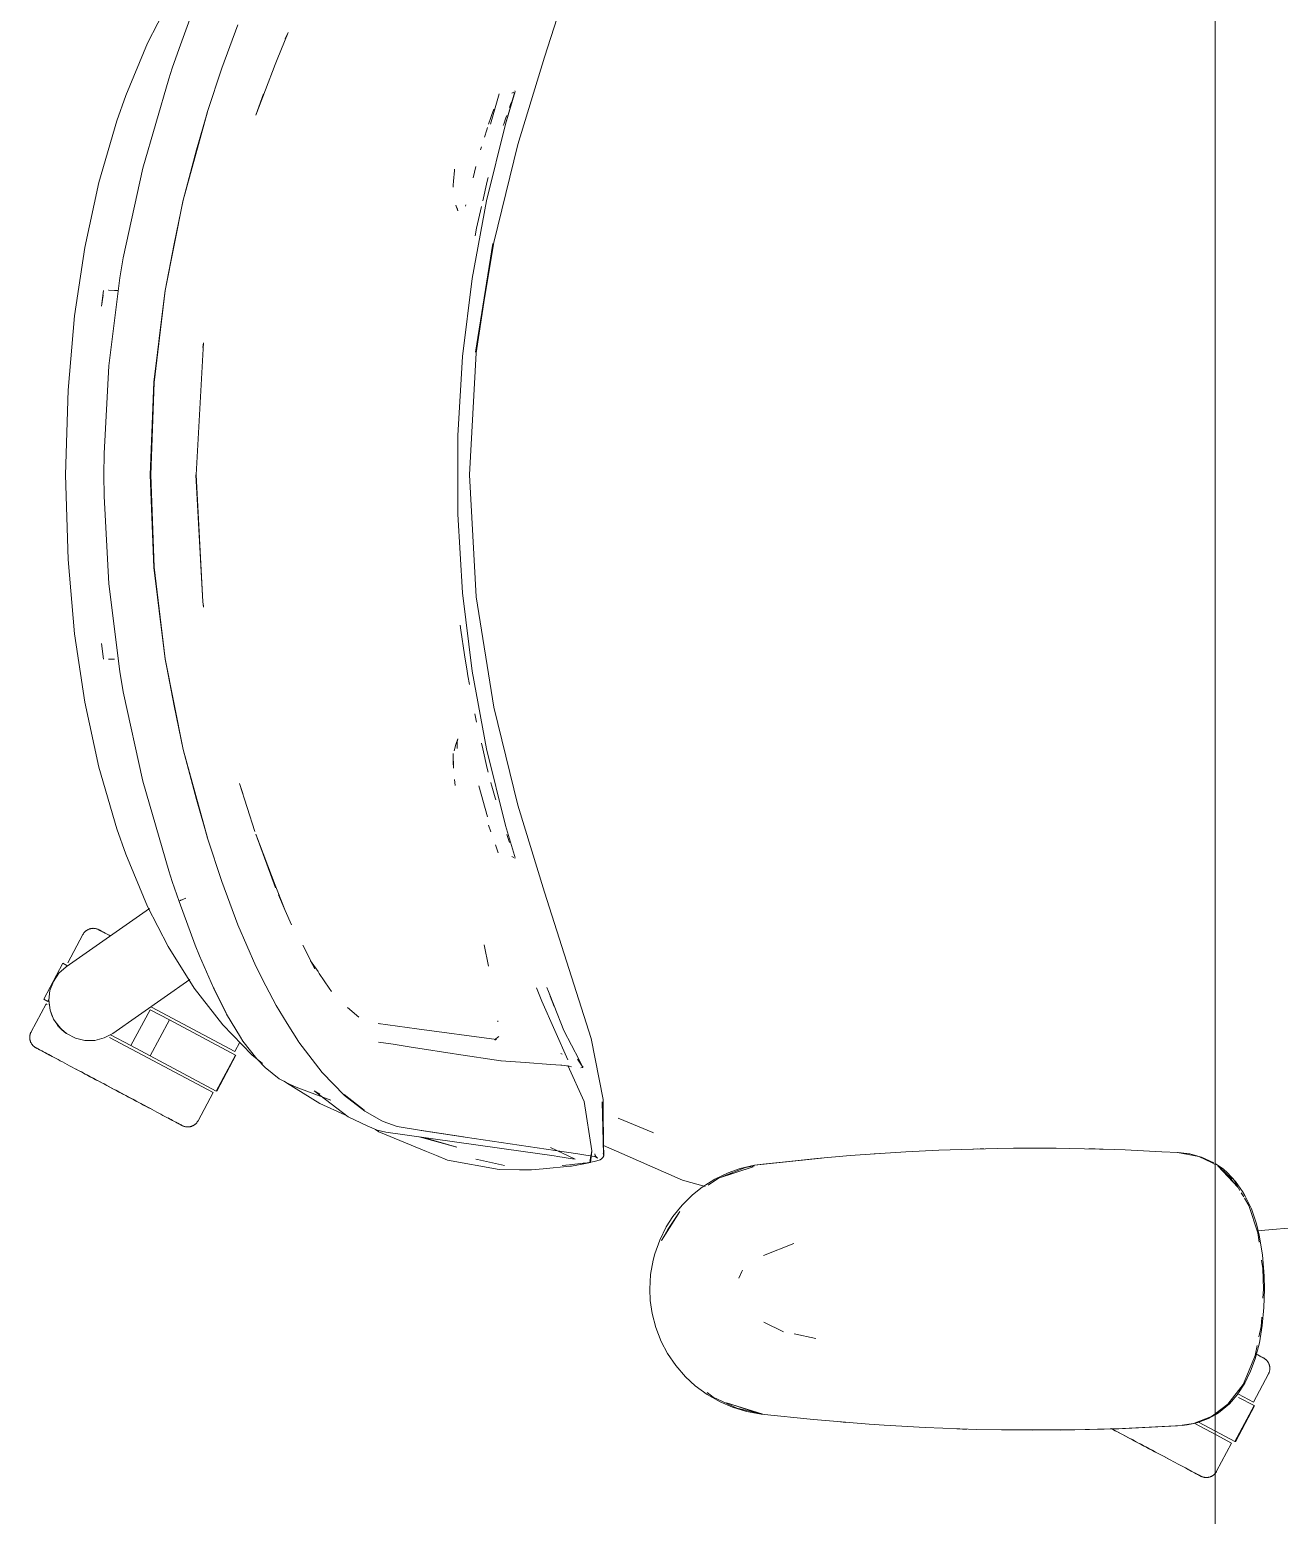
# Model space of a CAD drawing. Header units: millimetres. Extents: x 79795 to 317870, y -36033 to 97293.
# Drawn here: x 200268 to 200698, y 31773 to 32284 of the extents above; entities that cross this region are included whole.
import ezdxf

# ---------------------------------------------------------------- set-up
doc = ezdxf.new("R2010")
doc.units = ezdxf.units.MM
doc.header["$MEASUREMENT"] = 0
doc.layers.add('G-IMPT', color=8, linetype='CONTINUOUS', lineweight=9)
doc.layers.add('I-FURN', color=8, linetype='CONTINUOUS', lineweight=9)

msp = doc.modelspace()

# ---------------------------------------------------------------- linework, layer by layer
at = {"layer": 'G-IMPT'}
for p, q in [((200445.31, 32274.12), (200461.3, 32324.36)), ((200308.84, 32279.01), (200315.93, 32292.78)), ((200319.65, 32277.21), (200325.25, 32292.28)), ((200334.42, 32270.43), (200339.87, 32285.31)), ((200353.38, 32273.35), (200357.11, 32282.68)), ((200357.11, 32282.68), (200356.11, 32280.43)), ((200301.32, 32261.03), (200308.84, 32279.01)), ((200319.65, 32277.21), (200317.3, 32270.39)), ((200316.11, 32266.78), (200317.3, 32270.39)), ((200334.42, 32270.43), (200329.41, 32255.52)), ((200346.01, 32254.18), (200352.72, 32271.62)), ((200352.72, 32271.62), (200353.38, 32273.35)), ((200436.12, 32244.15), (200445.31, 32274.12)), ((200316.11, 32266.78), (200307.17, 32235.96)), ((200301.32, 32261.03), (200298.24, 32252.3)), ((200346.01, 32254.18), (200348.73, 32261.61)), ((200426.7, 32251.09), (200429.74, 32261.52)), ((200431.9, 32251.1), (200435.16, 32262.32)), ((200431.9, 32251.1), (200435.01, 32261.92)), ((200431.9, 32251.1), (200434.96, 32261.63)), ((200434.07, 32261.78), (200434.69, 32262.17)), ((200434.07, 32261.78), (200434.29, 32261.93)), ((200434.96, 32261.63), (200435.01, 32261.92)), ((200435.16, 32262.32), (200435.03, 32262.56)), ((200321.02, 32225.02), (200329.41, 32255.52)), ((200321.02, 32225.02), (200329.45, 32255.43)), ((200325.68, 32242.26), (200329.45, 32255.43)), ((200427.83, 32256.27), (200427.06, 32254.11)), ((200433.27, 32256.87), (200433.62, 32257.85)), ((200433.62, 32257.85), (200434.02, 32258.92)), ((200298.24, 32252.3), (200292.07, 32231.06)), ((200425.35, 32224.78), (200431.9, 32251.1)), ((200425.66, 32249.96), (200425.41, 32249.17)), ((200426.81, 32253.39), (200426.04, 32251.09)), ((200426.81, 32253.39), (200427.06, 32254.11)), ((200431.27, 32251.09), (200431.12, 32250.64)), ((200431.27, 32251.09), (200432, 32253.32)), ((200432.29, 32254.12), (200432, 32253.32)), ((200425.41, 32249.17), (200424.63, 32246.68)), ((200325.68, 32242.26), (200321.02, 32225.02)), ((200423.64, 32243.39), (200423.3, 32242.27)), ((200436.12, 32244.15), (200427.81, 32210.46)), ((200300.5, 32205.17), (200307.17, 32235.96)), ((200414.03, 32231.54), (200414.3, 32235.24)), ((200414.3, 32235.24), (200414.34, 32235.72)), ((200421.72, 32236.6), (200420.73, 32232.73)), ((200421.72, 32236.6), (200421.33, 32235.07)), ((200292.07, 32231.06), (200287.26, 32208.69)), ((200413.92, 32229.46), (200413.93, 32230.16)), ((200414.03, 32231.54), (200413.93, 32230.16)), ((200424.03, 32224.76), (200425.58, 32231.51)), ((200425.58, 32231.51), (200425.92, 32232.8)), ((200314.85, 32193.89), (200321.07, 32225.13)), ((200321.07, 32225.13), (200314.85, 32193.97)), ((200321.02, 32225.02), (200317.95, 32210)), ((200425.35, 32224.78), (200420.42, 32198.11)), ((200415.46, 32221.37), (200414.78, 32223.32)), ((200415.46, 32221.37), (200415.25, 32222.42)), ((200418.13, 32222.97), (200418.27, 32223.38)), ((200421.87, 32215.37), (200423.57, 32222.79)), ((200421.4, 32212.74), (200421.87, 32215.37)), ((200314.85, 32193.89), (200317.95, 32210)), ((200427.81, 32210.46), (200421.55, 32172.72)), ((200421.55, 32172.72), (200427.55, 32210.08)), ((200421.82, 32172.55), (200427.55, 32210.08)), ((200283.76, 32185.27), (200287.26, 32208.69)), ((200299.32, 32198.25), (200300.5, 32205.17)), ((200293.67, 32193.98), (200293.02, 32188.56)), ((200295.43, 32194.01), (200297.52, 32193.93)), ((200295.43, 32194.01), (200295.54, 32194.01)), ((200295.5, 32168.08), (200299.32, 32198.25)), ((200298.77, 32193.89), (200297.52, 32193.93)), ((200311.03, 32162.38), (200314.85, 32193.97)), ((200311.07, 32162.34), (200314.85, 32193.89)), ((200312.91, 32178.41), (200314.85, 32193.89)), ((200420.42, 32198.11), (200417.12, 32171.19)), ((200293.59, 32192.33), (200293.02, 32188.56)), ((200281.5, 32159.7), (200283.76, 32185.27)), ((200312.91, 32178.41), (200311.07, 32162.34)), ((200325.52, 32130.56), (200328.02, 32175.9)), ((200328.02, 32175.9), (200327.79, 32174.29)), ((200327.79, 32174.29), (200328.03, 32175.59)), ((200328.07, 32175.84), (200328.03, 32175.59)), ((200293.89, 32137.87), (200295.5, 32168.08)), ((200415.47, 32144.12), (200417.12, 32171.19)), ((200421.82, 32172.55), (200419.46, 32130.56)), ((200280.65, 32130.56), (200281.5, 32159.7)), ((200309.69, 32130.56), (200311.03, 32162.38)), ((200311.07, 32162.34), (200309.92, 32130.56)), ((200311.07, 32162.34), (200310.39, 32147.44)), ((200310.39, 32147.44), (200309.92, 32130.56)), ((200415.47, 32117), (200415.47, 32144.12)), ((200293.89, 32137.87), (200293.79, 32130.56)), ((200281.5, 32101.42), (200280.65, 32130.56)), ((200293.89, 32123.25), (200293.79, 32130.56)), ((200311.03, 32098.74), (200309.69, 32130.56)), ((200310.39, 32113.68), (200309.92, 32130.56)), ((200311.07, 32098.78), (200309.92, 32130.56)), ((200325.47, 32130.56), (200327.79, 32086.83)), ((200325.52, 32130.56), (200327.79, 32086.83)), ((200421.82, 32088.57), (200419.46, 32130.56)), ((200293.89, 32123.25), (200295.5, 32093.05)), ((200415.47, 32117), (200417.12, 32089.93)), ((200310.39, 32113.68), (200311.07, 32098.78)), ((200283.76, 32075.85), (200281.5, 32101.42)), ((200311.03, 32098.74), (200314.85, 32067.15)), ((200311.07, 32098.78), (200314.85, 32067.23)), ((200311.07, 32098.78), (200312.91, 32082.71)), ((200295.5, 32093.05), (200299.32, 32062.88)), ((200327.79, 32086.83), (200328.05, 32085.06)), ((200327.79, 32086.83), (200328.03, 32085.53)), ((200420.42, 32063.01), (200417.12, 32089.93)), ((200427.81, 32050.66), (200421.82, 32088.57)), ((200314.85, 32067.23), (200312.91, 32082.71)), ((200328.07, 32085.28), (200328.03, 32085.53)), ((200416.5, 32077.16), (200416.32, 32078.82)), ((200417.79, 32068.64), (200416.5, 32077.16)), ((200287.26, 32052.43), (200283.76, 32075.85)), ((200293.67, 32067.15), (200293.02, 32072.56)), ((200297.52, 32067.19), (200295.43, 32067.11)), ((200295.43, 32067.11), (200295.54, 32067.12)), ((200321.02, 32036.1), (200314.85, 32067.23)), ((200314.85, 32067.23), (200317.95, 32051.12)), ((200321.02, 32036.1), (200314.85, 32067.15)), ((200417.79, 32068.64), (200418.65, 32063.01)), ((200299.32, 32062.88), (200300.5, 32055.96)), ((200418.65, 32063.01), (200418.89, 32061.39)), ((200419.45, 32058.48), (200418.89, 32061.39)), ((200425.35, 32036.34), (200420.42, 32063.01)), ((200307.17, 32025.17), (200300.5, 32055.96)), ((200292.07, 32030.07), (200287.26, 32052.43)), ((200321.02, 32036.1), (200317.95, 32051.12)), ((200427.81, 32050.66), (200436.12, 32016.98)), ((200421.37, 32048.38), (200421.91, 32045.56)), ((200325.68, 32018.86), (200321.02, 32036.1)), ((200321.02, 32036.1), (200329.41, 32005.6)), ((200321.02, 32036.1), (200329.45, 32005.69)), ((200414.78, 32037.8), (200414.17, 32035.64)), ((200415.46, 32039.75), (200414.78, 32037.8)), ((200415.2, 32036.54), (200415.21, 32036.4)), ((200415.25, 32038.7), (200415.21, 32036.4)), ((200415.25, 32038.7), (200415.46, 32039.75)), ((200423.57, 32038.33), (200424.03, 32036.36)), ((200425.58, 32029.61), (200424.03, 32036.36)), ((200425.35, 32036.34), (200431.9, 32010.02)), ((200298.24, 32008.82), (200292.07, 32030.07)), ((200413.92, 32034.69), (200414.01, 32029.64)), ((200413.92, 32034.69), (200413.93, 32031.91)), ((200414.01, 32029.64), (200413.93, 32031.91)), ((200307.17, 32025.17), (200316.11, 31994.34)), ((200414.32, 32025.84), (200414.54, 32023.75)), ((200425.58, 32029.61), (200425.92, 32028.31)), ((200340.47, 32024.42), (200341.55, 32020.98)), ((200340.47, 32024.42), (200345.73, 32007.93)), ((200425.66, 32012.94), (200422.68, 32023.59)), ((200426.88, 32024.59), (200426.84, 32024.77)), ((200427.2, 32023.45), (200426.88, 32024.59)), ((200427.2, 32023.45), (200428.31, 32019.45)), ((200325.68, 32018.86), (200329.45, 32005.69)), ((200428.31, 32019.45), (200428.52, 32018.76)), ((200445.31, 31987), (200436.12, 32016.98)), ((200426.06, 32010.03), (200426.78, 32007.82)), ((200431.9, 32010.02), (200434.97, 31999.6)), ((200298.24, 32008.82), (200301.32, 32000.09)), ((200329.41, 32005.6), (200334.42, 31990.69)), ((200346.01, 32006.94), (200352.82, 31988.54)), ((200346.01, 32006.94), (200352.72, 31989.5)), ((200433.06, 32004.83), (200432.31, 32006.92)), ((200433.06, 32004.83), (200433.3, 32004.17)), ((200301.32, 32000.09), (200308.84, 31982.11)), ((200428.77, 32002.27), (200428.4, 32003.28)), ((200428.77, 32002.27), (200429.38, 32000.61)), ((200434.07, 31999.34), (200434.29, 31999.19)), ((200434.07, 31999.34), (200434.69, 31998.96)), ((200435.04, 31999.33), (200434.97, 31999.6)), ((200435.11, 31999.03), (200435.04, 31999.33)), ((200316.11, 31994.34), (200317.3, 31990.73)), ((200435.08, 31998.57), (200435.16, 31998.8)), ((200435.16, 31998.8), (200435.11, 31999.03)), ((200319.71, 31983.8), (200317.3, 31990.73)), ((200339.87, 31975.81), (200334.42, 31990.69)), ((200352.72, 31989.5), (200353.38, 31987.77)), ((200319.71, 31983.93), (200320.11, 31984.2)), ((200320.11, 31984.2), (200319.72, 31983.98)), ((200320.94, 31984.58), (200320.11, 31984.2)), ((200320.3, 31984.3), (200320.11, 31984.2)), ((200320.94, 31984.58), (200320.3, 31984.3)), ((200320.94, 31984.58), (200322, 31985.01)), ((200320.94, 31984.58), (200321.4, 31984.78)), ((200322, 31985.01), (200321.4, 31984.78)), ((200356.11, 31980.69), (200353.38, 31987.77)), ((200356.11, 31980.69), (200353.8, 31986.13)), ((200445.31, 31987), (200461.3, 31936.76)), ((200315.93, 31968.34), (200308.84, 31982.11)), ((200319.67, 31983.8), (200319.71, 31983.93)), ((200325.25, 31968.84), (200319.67, 31983.8)), ((200319.71, 31983.93), (200319.72, 31983.98)), ((200319.71, 31983.93), (200319.71, 31983.8)), ((200358.3, 31975.84), (200356.11, 31980.69)), ((200339.87, 31975.81), (200346.05, 31961.58)), ((200326.73, 31965.16), (200325.25, 31968.84)), ((200362.17, 31968.8), (200366.36, 31960.69)), ((200424.59, 31968.89), (200426, 31961.63)), ((200324.9, 31954.04), (200315.93, 31968.34)), ((200331.5, 31954.2), (200326.73, 31965.16)), ((200349.44, 31954.86), (200346.05, 31961.58)), ((200364.86, 31963.47), (200367.42, 31959.71)), ((200364.86, 31963.47), (200366.36, 31960.69)), ((200367.42, 31959.71), (200367.81, 31959.13)), ((200367.81, 31959.13), (200371.3, 31954)), ((200324.9, 31954.04), (200334.71, 31941.44)), ((200331.72, 31953.76), (200331.5, 31954.2)), ((200331.5, 31954.2), (200336.02, 31945.15)), ((200331.5, 31954.2), (200335.72, 31945.75)), ((200331.72, 31953.76), (200336.02, 31945.15)), ((200349.44, 31954.86), (200353.01, 31948.06)), ((200371.3, 31954), (200372.05, 31952.9)), ((200442.58, 31954.17), (200444.32, 31949.58)), ((200446.6, 31952.84), (200446.04, 31954.26)), ((200444.32, 31949.58), (200453.24, 31929.42)), ((200448.62, 31947.95), (200446.6, 31952.84)), ((200446.6, 31952.84), (200448.62, 31947.74)), ((200448.62, 31947.74), (200447.22, 31951.28)), ((200336.02, 31945.15), (200335.72, 31945.75)), ((200336.02, 31945.15), (200340.76, 31937.15)), ((200356.78, 31941.84), (200353.01, 31948.06)), ((200377.58, 31947.37), (200381.48, 31944.03)), ((200451.87, 31939.48), (200448.62, 31947.95)), ((200344.67, 31931.15), (200334.71, 31941.44)), ((200356.78, 31941.84), (200360.66, 31935.74)), ((200401.43, 31940.09), (200388.08, 31941.87)), ((200388.08, 31941.87), (200388.55, 31941.72)), ((200401.43, 31940.09), (200428.76, 31936.35)), ((200429.27, 31942.41), (200429.22, 31942.76)), ((200451.87, 31939.48), (200457.15, 31929.37)), ((200341.62, 31935.86), (200340.76, 31937.15)), ((200346.34, 31929.73), (200341.62, 31935.86)), ((200360.83, 31935.48), (200360.66, 31935.74)), ((200368.85, 31925.05), (200360.83, 31935.48)), ((200393.24, 31934.73), (200388.17, 31935.48)), ((200393.24, 31934.73), (200400.08, 31933.67)), ((200400.08, 31933.67), (200401.74, 31933.41)), ((200413.51, 31931.54), (200401.74, 31933.41)), ((200429.62, 31937.47), (200428.06, 31936.22)), ((200428.27, 31936.26), (200428.5, 31936.3)), ((200428.76, 31936.35), (200428.5, 31936.3)), ((200461.3, 31936.76), (200465.49, 31915.8)), ((200348.34, 31928.15), (200344.67, 31931.15)), ((200346.34, 31929.73), (200349.23, 31926.7)), ((200415.06, 31931.3), (200413.51, 31931.54)), ((200430.28, 31929.09), (200415.06, 31931.3)), ((200430.28, 31929.09), (200430.36, 31929.08)), ((200430.36, 31929.08), (200438.6, 31928.46)), ((200447.45, 31927.82), (200438.6, 31928.46)), ((200447.45, 31927.82), (200450.85, 31927.57)), ((200450.87, 31931.59), (200451.3, 31931.32)), ((200458.5, 31926.91), (200456.66, 31929.62)), ((200458.5, 31926.91), (200457.15, 31929.37)), ((200354.09, 31922.84), (200349.23, 31926.7)), ((200355.23, 31922.23), (200354.09, 31922.84)), ((200376.58, 31917.15), (200368.85, 31925.05)), ((200451.23, 31927.53), (200450.85, 31927.57)), ((200451.23, 31927.53), (200453.69, 31927.24)), ((200458.86, 31915.1), (200453.28, 31927.39)), ((200453.69, 31927.24), (200453.75, 31927.22)), ((200454.52, 31926.95), (200453.75, 31927.22)), ((200457.79, 31926.63), (200458.47, 31926.78)), ((200458.47, 31926.78), (200458.5, 31926.91)), ((200458.5, 31926.91), (200458.53, 31927.08)), ((200355.23, 31922.23), (200357.67, 31921.05)), ((200356.59, 31921.53), (200355.82, 31922.04)), ((200356.59, 31921.53), (200368.04, 31914.41)), ((200357.67, 31921.05), (200359.9, 31919.98)), ((200371.8, 31915.47), (200359.9, 31919.98)), ((200366.15, 31918.7), (200377.8, 31909.79)), ((200366.15, 31918.7), (200368.1, 31917.59)), ((200368.04, 31914.41), (200376.66, 31910.43)), ((200383.32, 31912.05), (200376.38, 31917.45)), ((200376.38, 31917.45), (200379.95, 31914.64)), ((200376.58, 31917.15), (200383.55, 31911.73)), ((200383.32, 31912.05), (200379.95, 31914.64)), ((200458.86, 31915.1), (200461.58, 31898.06)), ((200465.05, 31914.92), (200465.64, 31896.47)), ((200465.05, 31914.92), (200465.54, 31896.94)), ((200465.49, 31915.8), (200465.54, 31896.94)), ((200377.8, 31909.79), (200384.37, 31906.72)), ((200383.55, 31911.73), (200389.39, 31908.44)), ((200389.81, 31908.22), (200389.39, 31908.44)), ((200389.81, 31908.22), (200394.6, 31906.47)), ((200470.64, 31909.37), (200482.49, 31904.45)), ((200384.37, 31906.72), (200387.74, 31905.16)), ((200387.13, 31905.44), (200388.3, 31904.67)), ((200390.73, 31904.51), (200387.74, 31905.16)), ((200388.3, 31904.67), (200404.75, 31897.87)), ((200437.95, 31897.83), (200390.73, 31904.51)), ((200394.6, 31906.47), (200402.27, 31905.17)), ((200415.15, 31899.38), (200402.2, 31902.89)), ((200417.43, 31902.87), (200402.27, 31905.17)), ((200417.43, 31902.87), (200402.85, 31905.11)), ((200418.04, 31902.78), (200402.85, 31905.11)), ((200415.15, 31899.38), (200403.65, 31902.63)), ((200418.04, 31902.78), (200448.91, 31898.22)), ((200482.76, 31904.34), (200482.49, 31904.45)), ((200404.75, 31897.87), (200408.11, 31896.48)), ((200437.95, 31897.83), (200448.61, 31896.39)), ((200447.36, 31899.21), (200455.79, 31895.2)), ((200448.91, 31898.22), (200456.76, 31897.11)), ((200460.89, 31894.48), (200461.58, 31898.06)), ((200460.89, 31894.48), (200461.52, 31898.02)), ((200461.52, 31898.02), (200461.13, 31894.07)), ((200465.66, 31896.36), (200465.47, 31897.22)), ((200465.47, 31897.22), (200465.5, 31897.11)), ((200473.7, 31896.34), (200465.53, 31899.91)), ((200560.61, 31897.21), (200550.32, 31896.48)), ((200558.57, 31897.07), (200560.47, 31897.16)), ((200560.61, 31897.21), (200569.48, 31897.77)), ((200580.79, 31898.31), (200569.48, 31897.77)), ((200580.79, 31898.31), (200588.67, 31898.6)), ((200600.98, 31898.9), (200588.67, 31898.6)), ((200592.54, 31898.68), (200594.2, 31898.76)), ((200595.01, 31898.76), (200596.32, 31898.76)), ((200600.98, 31898.9), (200606.45, 31898.97)), ((200621.16, 31898.98), (200606.45, 31898.97)), ((200625.67, 31898.93), (200621.16, 31898.98)), ((200625.67, 31898.93), (200641.34, 31898.55)), ((200632.4, 31898.75), (200634.61, 31898.75)), ((200637.3, 31898.63), (200634.61, 31898.75)), ((200641.34, 31898.55), (200644.89, 31898.42)), ((200657.45, 31897.81), (200644.89, 31898.42)), ((200657.45, 31897.81), (200663.11, 31897.52)), ((200670.23, 31896.15), (200662.89, 31897.52)), ((200663.11, 31897.52), (200667.12, 31897.03)), ((200411.97, 31894.89), (200408.11, 31896.48)), ((200429.67, 31891.65), (200411.97, 31894.89)), ((200422.22, 31895.1), (200421.65, 31895.26)), ((200431.53, 31893.06), (200422.22, 31895.1)), ((200444.76, 31891.96), (200454.09, 31892.77)), ((200449.91, 31896.18), (200448.61, 31896.39)), ((200454.93, 31895.35), (200449.91, 31896.18)), ((200453.92, 31893.29), (200451.33, 31893.07)), ((200453.92, 31893.29), (200458.6, 31893.8)), ((200454.09, 31892.77), (200454.55, 31892.81)), ((200458.8, 31893.62), (200454.55, 31892.81)), ((200455.79, 31895.2), (200454.93, 31895.35)), ((200463.03, 31896), (200456.76, 31897.11)), ((200459.22, 31893.88), (200458.6, 31893.8)), ((200458.8, 31893.62), (200461.13, 31894.07)), ((200459.22, 31893.88), (200462.5, 31894.42)), ((200462.41, 31896.17), (200463.51, 31895.61)), ((200462.41, 31896.17), (200463.03, 31896)), ((200462.5, 31894.42), (200464.36, 31894.97)), ((200462.68, 31896.55), (200462.61, 31897.05)), ((200462.68, 31896.55), (200463.01, 31896.01)), ((200463.01, 31896.01), (200463.51, 31895.61)), ((200464.9, 31895.29), (200464.36, 31894.97)), ((200464.9, 31895.29), (200465.27, 31895.78)), ((200465.66, 31896.36), (200465.27, 31895.78)), ((200465.54, 31896.94), (200465.5, 31897.11)), ((200465.64, 31896.47), (200465.54, 31896.94)), ((200481.53, 31892.92), (200473.7, 31896.34)), ((200492.66, 31888.06), (200481.53, 31892.92)), ((200505.14, 31888.74), (200516.99, 31892.56)), ((200514.36, 31892.35), (200506.18, 31889.15)), ((200507.85, 31889.65), (200516.99, 31892.56)), ((200517.49, 31893.14), (200512.53, 31891.99)), ((200517.41, 31892.93), (200514.36, 31892.35)), ((200517.49, 31893.14), (200540.44, 31895.6)), ((200517.49, 31893.14), (200538.93, 31895.5)), ((200517.49, 31893.14), (200520.31, 31893.48)), ((200540.44, 31895.6), (200520.31, 31893.48)), ((200538.93, 31895.5), (200550.32, 31896.48)), ((200667.12, 31897.03), (200671.07, 31895.96)), ((200674.49, 31894.05), (200670.23, 31896.15)), ((200675.4, 31893.97), (200671.07, 31895.96)), ((200674.49, 31894.05), (200675.76, 31893.43)), ((200675.76, 31893.72), (200678.62, 31891.77)), ((200681.61, 31888.41), (200676.73, 31892.95)), ((200683.63, 31885.56), (200676.73, 31892.95)), ((200676.73, 31892.95), (200679.14, 31890.72)), ((200429.67, 31891.65), (200436.63, 31891.62)), ((200440.8, 31891.62), (200436.63, 31891.62)), ((200444.76, 31891.96), (200440.8, 31891.62)), ((200492.66, 31888.06), (200500.48, 31885.81)), ((200503.82, 31888.35), (200499.49, 31885.62)), ((200505.14, 31888.74), (200501.58, 31886.33)), ((200503.82, 31888.35), (200508.4, 31890.54)), ((200505.14, 31888.74), (200507.85, 31889.65)), ((200508.4, 31890.54), (200512.53, 31891.99)), ((200679.94, 31890.63), (200678.62, 31891.77)), ((200682.22, 31887.18), (200679.14, 31890.72)), ((200679.94, 31890.63), (200682.8, 31887.59)), ((200683.63, 31885.56), (200682.35, 31887.03)), ((200684.32, 31884.49), (200682.44, 31887.64)), ((200682.8, 31887.59), (200685.25, 31884.13)), ((200492.58, 31879.45), (200496.18, 31883)), ((200496.18, 31883), (200499.49, 31885.62)), ((200685.65, 31882.26), (200684.79, 31883.7)), ((200686.06, 31882.76), (200685.25, 31884.13)), ((200688.26, 31878.12), (200686.06, 31882.76)), ((200485.53, 31867.32), (200491.85, 31877.27)), ((200487.69, 31871), (200491.85, 31877.27)), ((200492.58, 31879.45), (200489.39, 31875.47)), ((200687.4, 31879.34), (200685.93, 31881.79)), ((200690.43, 31869.95), (200687.4, 31879.34)), ((200690, 31873.04), (200688.26, 31878.12)), ((200484.88, 31867.42), (200487.12, 31871.93)), ((200487.12, 31871.93), (200489.39, 31875.47)), ((200690, 31873.04), (200690.98, 31869.11)), ((200690.3, 31870.57), (200706.17, 31872.01)), ((200484.88, 31867.42), (200483.17, 31862.64)), ((200485.53, 31867.32), (200487.69, 31871)), ((200690.89, 31866.66), (200690.43, 31869.95)), ((200690.98, 31869.11), (200692.1, 31862.35)), ((200482.61, 31860.51), (200483.17, 31862.64)), ((200531.01, 31866.24), (200520.58, 31862.1)), ((200692.67, 31855.03), (200692.1, 31862.35)), ((200481.73, 31855.57), (200482.61, 31860.51)), ((200512.04, 31854.35), (200513.06, 31856.57)), ((200513.06, 31856.57), (200513.36, 31857.02)), ((200692.15, 31857.69), (200691.76, 31860.47)), ((200692.15, 31857.69), (200692.39, 31850.52)), ((200481.43, 31850.52), (200481.73, 31855.57)), ((200692.67, 31855.03), (200692.76, 31850.52)), ((200481.43, 31850.52), (200481.6, 31846.68)), ((200482.25, 31842.16), (200481.6, 31846.68)), ((200692.19, 31847.42), (200692.39, 31850.52)), ((200692.76, 31850.52), (200692.58, 31844.19)), ((200482.25, 31842.16), (200483.51, 31837.3)), ((200692.01, 31838.04), (200692.58, 31844.19)), ((200485.34, 31832.59), (200483.51, 31837.3)), ((200520.68, 31839.15), (200527.46, 31835.88)), ((200690.87, 31834.15), (200691.6, 31837.7)), ((200692.01, 31838.04), (200691.01, 31832.1)), ((200691.6, 31837.7), (200691.8, 31840.9)), ((200487.53, 31828.42), (200485.34, 31832.59)), ((200538.51, 31833.54), (200531.08, 31835.12)), ((200689.56, 31827.74), (200690.27, 31831.2)), ((200689.59, 31826.62), (200691.01, 31832.1)), ((200487.53, 31828.42), (200490.37, 31824.25)), ((200689.56, 31827.74), (200687.23, 31822.11)), ((200689.59, 31826.62), (200688, 31822.29)), ((200490.37, 31824.25), (200493.69, 31820.42)), ((200685.39, 31817.72), (200687.23, 31822.11)), ((200686.02, 31818.22), (200688, 31822.29)), ((200497.12, 31817.25), (200493.69, 31820.42)), ((200497.12, 31817.25), (200501.21, 31814.26)), ((200680.17, 31810.93), (200685.39, 31817.72)), ((200686.02, 31818.22), (200683.36, 31814.17)), ((200501.17, 31814.95), (200503.27, 31813.35)), ((200505.65, 31811.75), (200501.21, 31814.26)), ((200511.34, 31809.62), (200503.27, 31813.35)), ((200505.65, 31811.75), (200509.89, 31809.93)), ((200520.31, 31807.57), (200507.85, 31811.4)), ((200507.85, 31811.4), (200516.99, 31808.49)), ((200675.76, 31807.66), (200680.17, 31810.93)), ((200676.95, 31808.05), (200680.69, 31811.13)), ((200683.36, 31814.17), (200680.69, 31811.13)), ((200509.89, 31809.93), (200514.75, 31808.47)), ((200511.34, 31809.62), (200519.74, 31807.7)), ((200519.79, 31807.57), (200514.75, 31808.47)), ((200520.31, 31807.57), (200516.99, 31808.49)), ((200537.72, 31805.67), (200519.79, 31807.57)), ((200541.85, 31805.32), (200537.72, 31805.67)), ((200556.91, 31804.08), (200541.85, 31805.32)), ((200668.35, 31804.35), (200674.55, 31806.76)), ((200673.52, 31806.1), (200669.88, 31804.7)), ((200673.52, 31806.1), (200675.76, 31807.37)), ((200674.55, 31806.76), (200675.76, 31807.66)), ((200675.76, 31807.37), (200676.95, 31808.05)), ((200548.72, 31804.73), (200547.05, 31804.89)), ((200556.91, 31804.08), (200562, 31803.75)), ((200562, 31803.75), (200576.13, 31802.94)), ((200582.16, 31802.69), (200576.13, 31802.94)), ((200582.16, 31802.69), (200593.92, 31802.3)), ((200587.04, 31802.55), (200588.98, 31802.43)), ((200588.98, 31802.43), (200590.48, 31802.42)), ((200602.34, 31802.13), (200593.92, 31802.3)), ((200602.34, 31802.13), (200632.35, 31802.25)), ((200602.34, 31802.13), (200622.52, 31802.09)), ((200602.34, 31802.13), (200613.13, 31802.04)), ((200632.35, 31802.25), (200613.13, 31802.04)), ((200622.52, 31802.09), (200643.92, 31802.59)), ((200622.52, 31802.09), (200642.71, 31802.55)), ((200622.52, 31802.09), (200632.35, 31802.25)), ((200622.52, 31802.12), (200624.56, 31802.11)), ((200624.56, 31802.11), (200626.47, 31802.18)), ((200632.35, 31802.25), (200643.92, 31802.59)), ((200642.71, 31802.55), (200664.49, 31803.64)), ((200642.71, 31802.55), (200662.89, 31803.52)), ((200643.92, 31802.59), (200642.71, 31802.55)), ((200643.92, 31802.59), (200664.49, 31803.64)), ((200664.49, 31803.64), (200662.89, 31803.52)), ((200664.49, 31803.64), (200666.14, 31803.89)), ((200668.35, 31804.35), (200664.51, 31803.77)), ((200668.53, 31804.33), (200666.14, 31803.89)), ((200668.53, 31804.33), (200669.88, 31804.7))]:
    msp.add_line(p, q, dxfattribs=at)
at = {"layer": 'I-FURN'}
for p, q in [((200675.76, 32808.33), (200675.76, 31408.33)), ((200675.76, 31408.33), (200675.76, 32808.33)), ((200280.87, 31961.42), (200309.46, 31981.44)), ((200287.63, 31973.7), (200287.76, 31973.8)), ((200287.76, 31973.8), (200287.89, 31973.9)), ((200287.89, 31973.9), (200288.02, 31973.99)), ((200288.02, 31973.99), (200288.16, 31974.07)), ((200288.16, 31974.07), (200288.3, 31974.15)), ((200288.3, 31974.15), (200288.45, 31974.22)), ((200288.45, 31974.22), (200288.59, 31974.28)), ((200288.59, 31974.28), (200288.74, 31974.34)), ((200288.74, 31974.34), (200288.89, 31974.4)), ((200288.89, 31974.4), (200289.05, 31974.45)), ((200289.05, 31974.45), (200289.2, 31974.49)), ((200289.2, 31974.49), (200289.36, 31974.52)), ((200289.36, 31974.52), (200289.52, 31974.55)), ((200289.52, 31974.55), (200289.68, 31974.58)), ((200289.68, 31974.58), (200289.84, 31974.59)), ((200289.84, 31974.59), (200290, 31974.6)), ((200290, 31974.6), (200290.16, 31974.61)), ((200290.16, 31974.61), (200290.32, 31974.6)), ((200290.32, 31974.6), (200290.48, 31974.59)), ((200290.48, 31974.59), (200290.64, 31974.58)), ((200290.64, 31974.58), (200290.8, 31974.56)), ((200290.8, 31974.56), (200290.96, 31974.53)), ((200290.96, 31974.53), (200291.12, 31974.49)), ((200291.12, 31974.49), (200291.28, 31974.45)), ((200291.28, 31974.45), (200291.43, 31974.4)), ((200291.43, 31974.4), (200291.58, 31974.35)), ((200291.58, 31974.35), (200291.73, 31974.29)), ((200291.73, 31974.29), (200291.88, 31974.23)), ((200291.88, 31974.23), (200292.02, 31974.15)), ((200292.02, 31974.15), (200292.06, 31974.13)), ((200292.06, 31974.13), (200292.08, 31974.12)), ((200292.07, 31974.13), (200292.06, 31974.13)), ((200292.11, 31974.11), (200292.07, 31974.13)), ((200292.08, 31974.12), (200292.14, 31974.09)), ((200292.19, 31974.07), (200292.11, 31974.11)), ((200292.14, 31974.09), (200292.24, 31974.04)), ((200292.31, 31974), (200292.19, 31974.07)), ((200292.24, 31974.04), (200292.38, 31973.96)), ((200292.48, 31973.91), (200292.31, 31974)), ((200292.38, 31973.96), (200292.56, 31973.87)), ((200292.68, 31973.81), (200292.48, 31973.91)), ((200292.56, 31973.87), (200292.78, 31973.75)), ((200292.92, 31973.68), (200292.68, 31973.81)), ((200286.61, 31972.47), (200281.46, 31962.78)), ((200286.61, 31972.47), (200286.69, 31972.61)), ((200286.69, 31972.61), (200286.77, 31972.75)), ((200286.77, 31972.75), (200286.86, 31972.88)), ((200286.86, 31972.88), (200286.96, 31973.01)), ((200286.96, 31973.01), (200287.06, 31973.14)), ((200287.06, 31973.14), (200287.16, 31973.26)), ((200287.16, 31973.26), (200287.27, 31973.38)), ((200287.27, 31973.38), (200287.39, 31973.49)), ((200287.39, 31973.49), (200287.51, 31973.6)), ((200287.51, 31973.6), (200287.63, 31973.7)), ((200292.78, 31973.75), (200293.04, 31973.61)), ((200293.2, 31973.53), (200292.92, 31973.68)), ((200293.04, 31973.61), (200293.34, 31973.46)), ((200293.51, 31973.36), (200293.2, 31973.53)), ((200293.34, 31973.46), (200293.67, 31973.28)), ((200293.87, 31973.17), (200293.51, 31973.36)), ((200293.67, 31973.28), (200294.05, 31973.08)), ((200294.26, 31972.96), (200293.87, 31973.17)), ((200294.05, 31973.08), (200294.46, 31972.86)), ((200294.69, 31972.74), (200294.26, 31972.96)), ((200294.46, 31972.86), (200294.9, 31972.62)), ((200295.16, 31972.49), (200294.69, 31972.74)), ((200294.9, 31972.62), (200295.38, 31972.37)), ((200295.66, 31972.22), (200295.16, 31972.49)), ((200295.38, 31972.37), (200295.9, 31972.09)), ((200296.02, 31972.03), (200295.66, 31972.22)), ((200295.9, 31972.09), (200296.02, 31972.03)), ((200279.71, 31962.58), (200273.14, 31950.22)), ((200276.46, 31956.38), (200278.36, 31959.17)), ((200278.36, 31959.17), (200280.87, 31961.42)), ((200279.71, 31962.58), (200281.11, 31961.84)), ((200281.11, 31961.84), (200281.02, 31961.88)), ((200275.29, 31953.22), (200276.46, 31956.38)), ((200323.35, 31957), (200296.92, 31938.5)), ((200273.95, 31948.65), (200268.8, 31938.97)), ((200274.53, 31949.48), (200273.14, 31950.22)), ((200273.95, 31948.65), (200274.33, 31948.46)), ((200274.45, 31949.52), (200274.53, 31949.48)), ((200274.53, 31949.48), (200274.93, 31950.23)), ((200274.9, 31949.86), (200275.29, 31953.22)), ((200275.33, 31946.52), (200274.9, 31949.86)), ((200276.55, 31943.37), (200275.33, 31946.52)), ((200278.48, 31940.61), (200276.55, 31943.37)), ((200309.69, 31946.64), (200303.12, 31934.28)), ((200309.69, 31946.64), (200316.33, 31943.11)), ((200310.16, 31947.52), (200338.85, 31932.27)), ((200268.41, 31937.87), (200268.44, 31938.03)), ((200268.44, 31938.03), (200268.48, 31938.18)), ((200268.48, 31938.18), (200268.53, 31938.34)), ((200268.53, 31938.34), (200268.58, 31938.49)), ((200268.58, 31938.49), (200268.64, 31938.64)), ((200268.64, 31938.64), (200268.71, 31938.79)), ((200268.71, 31938.79), (200268.78, 31938.93)), ((200268.78, 31938.93), (200268.8, 31938.97)), ((200277.03, 31942.53), (200279.32, 31939.75)), ((200281.02, 31938.39), (200278.48, 31940.61)), ((200279.32, 31939.75), (200280.74, 31938.59)), ((200284.02, 31936.84), (200281.02, 31938.39)), ((200296.92, 31938.5), (200293.95, 31936.91)), ((200303.12, 31934.28), (200296.06, 31938.03)), ((200316.33, 31943.11), (200309.76, 31930.75)), ((200316.33, 31943.11), (200339.04, 31931.04)), ((200268.33, 31937.23), (200268.34, 31937.39)), ((200268.33, 31937.07), (200268.33, 31937.23)), ((200268.33, 31936.91), (200268.33, 31937.07)), ((200268.34, 31936.75), (200268.33, 31936.91)), ((200268.34, 31937.39), (200268.36, 31937.55)), ((200268.36, 31936.59), (200268.34, 31936.75)), ((200268.36, 31937.55), (200268.38, 31937.71)), ((200268.38, 31936.43), (200268.36, 31936.59)), ((200268.38, 31937.71), (200268.41, 31937.87)), ((200268.41, 31936.27), (200268.38, 31936.43)), ((200268.45, 31936.11), (200268.41, 31936.27)), ((200268.49, 31935.96), (200268.45, 31936.11)), ((200268.54, 31935.8), (200268.49, 31935.96)), ((200268.59, 31935.65), (200268.54, 31935.8)), ((200268.65, 31935.5), (200268.59, 31935.65)), ((200268.72, 31935.35), (200268.65, 31935.5)), ((200268.79, 31935.21), (200268.72, 31935.35)), ((200268.87, 31935.07), (200268.79, 31935.21)), ((200268.95, 31934.93), (200268.87, 31935.07)), ((200269.04, 31934.79), (200268.95, 31934.93)), ((200269.13, 31934.66), (200269.04, 31934.79)), ((200269.23, 31934.54), (200269.13, 31934.66)), ((200269.33, 31934.41), (200269.23, 31934.54)), ((200269.44, 31934.29), (200269.33, 31934.41)), ((200269.56, 31934.18), (200269.44, 31934.29)), ((200269.67, 31934.07), (200269.56, 31934.18)), ((200269.8, 31933.97), (200269.67, 31934.07)), ((200269.92, 31933.87), (200269.8, 31933.97)), ((200270.05, 31933.77), (200269.92, 31933.87)), ((200270.19, 31933.68), (200270.05, 31933.77)), ((200270.33, 31933.6), (200270.19, 31933.68)), ((200270.47, 31933.52), (200270.33, 31933.6)), ((200270.51, 31933.49), (200270.47, 31933.52)), ((200270.47, 31933.52), (200270.47, 31933.52)), ((200270.47, 31933.52), (200270.49, 31933.51)), ((200270.49, 31933.51), (200270.55, 31933.48)), ((200270.6, 31933.45), (200270.51, 31933.49)), ((200270.55, 31933.48), (200270.65, 31933.42)), ((200270.72, 31933.38), (200270.6, 31933.45)), ((200270.65, 31933.42), (200270.79, 31933.35)), ((200270.88, 31933.3), (200270.72, 31933.38)), ((200270.79, 31933.35), (200270.97, 31933.25)), ((200271.08, 31933.19), (200270.88, 31933.3)), ((200270.97, 31933.25), (200271.19, 31933.14)), ((200271.32, 31933.06), (200271.08, 31933.19)), ((200271.19, 31933.14), (200271.45, 31933)), ((200271.6, 31932.92), (200271.32, 31933.06)), ((200271.45, 31933), (200271.74, 31932.84)), ((200271.92, 31932.75), (200271.6, 31932.92)), ((200287.3, 31936.06), (200284.02, 31936.84)), ((200290.68, 31936.08), (200287.3, 31936.06)), ((200293.95, 31936.91), (200290.68, 31936.08)), ((200295.78, 31937.05), (200331.34, 31918.14)), ((200309.76, 31930.75), (200303.12, 31934.28)), ((200338.85, 31932.27), (200340.53, 31935.42)), ((200271.74, 31932.84), (200272.08, 31932.66)), ((200272.27, 31932.56), (200271.92, 31932.75)), ((200272.08, 31932.66), (200272.45, 31932.46)), ((200272.67, 31932.35), (200272.27, 31932.56)), ((200272.45, 31932.46), (200272.86, 31932.25)), ((200273.1, 31932.12), (200272.67, 31932.35)), ((200272.86, 31932.25), (200273.31, 31932.01)), ((200273.56, 31931.87), (200273.1, 31932.12)), ((200273.31, 31932.01), (200273.79, 31931.75)), ((200274.06, 31931.61), (200273.56, 31931.87)), ((200273.79, 31931.75), (200274.31, 31931.48)), ((200274.6, 31931.32), (200274.06, 31931.61)), ((200274.31, 31931.48), (200274.86, 31931.18)), ((200275.17, 31931.02), (200274.6, 31931.32)), ((200274.86, 31931.18), (200275.44, 31930.87)), ((200275.44, 31930.87), (200276.06, 31930.55)), ((200276.06, 31930.55), (200276.71, 31930.2)), ((200276.71, 31930.2), (200277.38, 31929.84)), ((200277.38, 31929.84), (200278.09, 31929.46)), ((200278.09, 31929.46), (200278.83, 31929.07)), ((200278.83, 31929.07), (200279.59, 31928.67)), ((200279.59, 31928.67), (200280.38, 31928.25)), ((200280.38, 31928.25), (200281.19, 31927.82)), ((200281.19, 31927.82), (200282.02, 31927.37)), ((200332.47, 31918.67), (200309.76, 31930.75)), ((200339.04, 31931.04), (200332.47, 31918.67)), ((200332.64, 31918.58), (200339.21, 31930.95)), ((200282.02, 31927.37), (200282.88, 31926.92)), ((200282.88, 31926.92), (200283.76, 31926.45)), ((200283.76, 31926.45), (200284.65, 31925.98)), ((200285.14, 31925.72), (200284.24, 31926.2)), ((200284.65, 31925.98), (200285.57, 31925.49)), ((200286.07, 31925.22), (200285.14, 31925.72)), ((200285.57, 31925.49), (200286.5, 31925)), ((200287, 31924.73), (200286.07, 31925.22)), ((200286.5, 31925), (200287.44, 31924.49)), ((200287.95, 31924.22), (200287, 31924.73)), ((200287.44, 31924.49), (200288.4, 31923.99)), ((200288.92, 31923.71), (200287.95, 31924.22)), ((200288.4, 31923.99), (200289.37, 31923.47)), ((200289.89, 31923.19), (200288.92, 31923.71)), ((200289.37, 31923.47), (200290.34, 31922.95)), ((200290.88, 31922.67), (200289.89, 31923.19)), ((200290.34, 31922.95), (200291.33, 31922.42)), ((200291.87, 31922.14), (200290.88, 31922.67)), ((200291.33, 31922.42), (200292.33, 31921.9)), ((200292.86, 31921.61), (200291.87, 31922.14)), ((200292.33, 31921.9), (200293.32, 31921.36)), ((200293.87, 31921.08), (200292.86, 31921.61)), ((200293.32, 31921.36), (200294.33, 31920.83)), ((200294.87, 31920.54), (200293.87, 31921.08)), ((200294.33, 31920.83), (200295.33, 31920.3)), ((200295.88, 31920.01), (200294.87, 31920.54)), ((200295.33, 31920.3), (200296.34, 31919.76)), ((200296.88, 31919.47), (200295.88, 31920.01)), ((200296.34, 31919.76), (200297.34, 31919.23)), ((200297.88, 31918.94), (200296.88, 31919.47)), ((200297.34, 31919.23), (200298.34, 31918.7)), ((200298.88, 31918.41), (200297.88, 31918.94)), ((200298.34, 31918.7), (200299.34, 31918.17)), ((200299.88, 31917.88), (200298.88, 31918.41)), ((200299.34, 31918.17), (200300.33, 31917.64)), ((200300.86, 31917.36), (200299.88, 31917.88)), ((200300.33, 31917.64), (200301.32, 31917.12)), ((200326.19, 31908.45), (200331.34, 31918.14)), ((200301.84, 31916.84), (200300.86, 31917.36)), ((200301.32, 31917.12), (200302.29, 31916.6)), ((200302.81, 31916.32), (200301.84, 31916.84)), ((200302.29, 31916.6), (200303.25, 31916.09)), ((200303.77, 31915.81), (200302.81, 31916.32)), ((200303.25, 31916.09), (200304.2, 31915.58)), ((200304.71, 31915.31), (200303.77, 31915.81)), ((200304.2, 31915.58), (200305.14, 31915.08)), ((200305.64, 31914.82), (200304.71, 31915.31)), ((200305.14, 31915.08), (200306.06, 31914.59)), ((200306.56, 31914.33), (200305.64, 31914.82)), ((200306.06, 31914.59), (200306.97, 31914.11)), ((200307.45, 31913.85), (200306.56, 31914.33)), ((200306.97, 31914.11), (200307.86, 31913.64)), ((200308.33, 31913.39), (200307.45, 31913.85)), ((200307.86, 31913.64), (200308.73, 31913.18)), ((200309.19, 31912.93), (200308.33, 31913.39)), ((200308.73, 31913.18), (200309.57, 31912.73)), ((200310.02, 31912.49), (200309.19, 31912.93)), ((200309.57, 31912.73), (200310.4, 31912.29)), ((200310.4, 31912.29), (200311.2, 31911.86)), ((200311.2, 31911.86), (200311.97, 31911.45)), ((200311.97, 31911.45), (200312.72, 31911.05)), ((200312.72, 31911.05), (200313.45, 31910.67)), ((200313.45, 31910.67), (200314.14, 31910.3)), ((200314.14, 31910.3), (200314.8, 31909.94)), ((200314.8, 31909.94), (200315.44, 31909.61)), ((200315.44, 31909.61), (200316.04, 31909.29)), ((200316.35, 31909.12), (200315.77, 31909.43)), ((200316.04, 31909.29), (200316.61, 31908.98)), ((200316.9, 31908.83), (200316.35, 31909.12)), ((200316.61, 31908.98), (200317.14, 31908.7)), ((200317.42, 31908.55), (200316.9, 31908.83)), ((200317.14, 31908.7), (200317.64, 31908.43)), ((200317.9, 31908.3), (200317.42, 31908.55)), ((200317.64, 31908.43), (200318.11, 31908.19)), ((200318.35, 31908.06), (200317.9, 31908.3)), ((200318.11, 31908.19), (200318.54, 31907.96)), ((200318.76, 31907.84), (200318.35, 31908.06)), ((200318.54, 31907.96), (200318.93, 31907.75)), ((200319.13, 31907.64), (200318.76, 31907.84)), ((200318.93, 31907.75), (200319.29, 31907.56)), ((200319.47, 31907.47), (200319.13, 31907.64)), ((200319.29, 31907.56), (200319.61, 31907.39)), ((200319.76, 31907.31), (200319.47, 31907.47)), ((200319.61, 31907.39), (200319.89, 31907.24)), ((200325.42, 31907.43), (200325.3, 31907.32)), ((200325.53, 31907.54), (200325.42, 31907.43)), ((200325.64, 31907.66), (200325.53, 31907.54)), ((200325.74, 31907.78), (200325.64, 31907.66)), ((200325.84, 31907.91), (200325.74, 31907.78)), ((200325.94, 31908.04), (200325.84, 31907.91)), ((200326.03, 31908.18), (200325.94, 31908.04)), ((200326.11, 31908.31), (200326.03, 31908.18)), ((200326.19, 31908.45), (200326.11, 31908.31)), ((200320.02, 31907.17), (200319.76, 31907.31)), ((200319.89, 31907.24), (200320.13, 31907.11)), ((200320.24, 31907.05), (200320.02, 31907.17)), ((200320.13, 31907.11), (200320.33, 31907.01)), ((200320.42, 31906.96), (200320.24, 31907.05)), ((200320.33, 31907.01), (200320.49, 31906.92)), ((200320.56, 31906.88), (200320.42, 31906.96)), ((200320.49, 31906.92), (200320.61, 31906.86)), ((200320.66, 31906.83), (200320.56, 31906.88)), ((200320.61, 31906.86), (200320.69, 31906.81)), ((200320.72, 31906.8), (200320.66, 31906.83)), ((200320.69, 31906.81), (200320.74, 31906.79)), ((200320.74, 31906.79), (200320.72, 31906.8)), ((200320.78, 31906.77), (200320.74, 31906.79)), ((200320.74, 31906.79), (200320.74, 31906.79)), ((200320.92, 31906.7), (200320.78, 31906.77)), ((200321.07, 31906.63), (200320.92, 31906.7)), ((200321.22, 31906.57), (200321.07, 31906.63)), ((200321.37, 31906.52), (200321.22, 31906.57)), ((200321.53, 31906.47), (200321.37, 31906.52)), ((200321.68, 31906.43), (200321.53, 31906.47)), ((200321.84, 31906.39), (200321.68, 31906.43)), ((200322, 31906.37), (200321.84, 31906.39)), ((200322.16, 31906.34), (200322, 31906.37)), ((200322.32, 31906.33), (200322.16, 31906.34)), ((200322.48, 31906.32), (200322.32, 31906.33)), ((200322.64, 31906.32), (200322.48, 31906.32)), ((200322.8, 31906.32), (200322.64, 31906.32)), ((200322.96, 31906.33), (200322.8, 31906.32)), ((200323.12, 31906.35), (200322.96, 31906.33)), ((200323.28, 31906.37), (200323.12, 31906.35)), ((200323.44, 31906.4), (200323.28, 31906.37)), ((200323.6, 31906.43), (200323.44, 31906.4)), ((200323.76, 31906.47), (200323.6, 31906.43)), ((200323.91, 31906.52), (200323.76, 31906.47)), ((200324.06, 31906.58), (200323.91, 31906.52)), ((200324.21, 31906.64), (200324.06, 31906.58)), ((200324.36, 31906.7), (200324.21, 31906.64)), ((200324.5, 31906.77), (200324.36, 31906.7)), ((200324.64, 31906.85), (200324.5, 31906.77)), ((200324.78, 31906.94), (200324.64, 31906.85)), ((200324.92, 31907.02), (200324.78, 31906.94)), ((200325.05, 31907.12), (200324.92, 31907.02)), ((200325.17, 31907.22), (200325.05, 31907.12)), ((200325.3, 31907.32), (200325.17, 31907.22)), ((200689.84, 31828.24), (200690.27, 31828.01)), ((200690.48, 31827.9), (200690.07, 31828.12)), ((200690.27, 31828.01), (200690.66, 31827.8)), ((200690.86, 31827.7), (200690.48, 31827.9)), ((200690.66, 31827.8), (200691.01, 31827.62)), ((200691.19, 31827.52), (200690.86, 31827.7)), ((200691.01, 31827.62), (200691.33, 31827.45)), ((200691.49, 31827.36), (200691.19, 31827.52)), ((200691.33, 31827.45), (200691.61, 31827.3)), ((200691.75, 31827.23), (200691.49, 31827.36)), ((200691.61, 31827.3), (200691.85, 31827.17)), ((200691.97, 31827.11), (200691.75, 31827.23)), ((200691.85, 31827.17), (200692.05, 31827.06)), ((200692.15, 31827.01), (200691.97, 31827.11)), ((200692.05, 31827.06), (200692.22, 31826.98)), ((200692.29, 31826.94), (200692.15, 31827.01)), ((200692.22, 31826.98), (200692.34, 31826.91)), ((200692.39, 31826.89), (200692.29, 31826.94)), ((200692.34, 31826.91), (200692.42, 31826.87)), ((200692.45, 31826.85), (200692.39, 31826.89)), ((200692.42, 31826.87), (200692.46, 31826.85)), ((200692.47, 31826.84), (200692.45, 31826.85)), ((200692.46, 31826.85), (200692.47, 31826.84)), ((200692.47, 31826.84), (200692.61, 31826.76)), ((200692.61, 31826.76), (200692.75, 31826.68)), ((200692.75, 31826.68), (200692.88, 31826.59)), ((200692.88, 31826.59), (200693.01, 31826.5)), ((200693.01, 31826.5), (200693.14, 31826.4)), ((200693.14, 31826.4), (200693.26, 31826.29)), ((200693.26, 31826.29), (200693.38, 31826.18)), ((200693.38, 31826.18), (200693.49, 31826.07)), ((200693.49, 31826.07), (200693.6, 31825.95)), ((200693.6, 31825.95), (200693.7, 31825.83)), ((200693.7, 31825.83), (200693.8, 31825.7)), ((200693.8, 31825.7), (200693.9, 31825.57)), ((200688.98, 31811.71), (200694.13, 31821.39)), ((200693.9, 31825.57), (200693.98, 31825.43)), ((200693.98, 31825.43), (200694.07, 31825.29)), ((200694.07, 31825.29), (200694.15, 31825.15)), ((200694.15, 31821.43), (200694.13, 31821.39)), ((200694.15, 31825.15), (200694.22, 31825.01)), ((200694.22, 31821.58), (200694.15, 31821.43)), ((200694.22, 31825.01), (200694.28, 31824.86)), ((200694.29, 31821.72), (200694.22, 31821.58)), ((200694.28, 31824.86), (200694.34, 31824.71)), ((200694.35, 31821.87), (200694.29, 31821.72)), ((200694.34, 31824.71), (200694.4, 31824.56)), ((200694.4, 31822.03), (200694.35, 31821.87)), ((200694.4, 31824.56), (200694.45, 31824.41)), ((200694.45, 31822.18), (200694.4, 31822.03)), ((200694.45, 31824.41), (200694.49, 31824.25)), ((200694.49, 31822.34), (200694.45, 31822.18)), ((200694.49, 31824.25), (200694.52, 31824.09)), ((200694.53, 31822.49), (200694.49, 31822.34)), ((200694.52, 31824.09), (200694.55, 31823.94)), ((200694.55, 31822.65), (200694.53, 31822.49)), ((200694.55, 31823.94), (200694.57, 31823.78)), ((200694.58, 31822.81), (200694.55, 31822.65)), ((200694.57, 31823.78), (200694.59, 31823.62)), ((200694.59, 31822.97), (200694.58, 31822.81)), ((200694.59, 31823.62), (200694.6, 31823.45)), ((200694.6, 31823.13), (200694.59, 31822.97)), ((200694.6, 31823.45), (200694.6, 31823.29)), ((200694.6, 31823.29), (200694.6, 31823.13)), ((200689.17, 31810.48), (200682.6, 31798.12)), ((200682.77, 31798.02), (200689.34, 31810.39)), ((200683.79, 31814.47), (200688.98, 31811.71)), ((200683.88, 31813.29), (200689.17, 31810.48)), ((200641.01, 31802.11), (200640.02, 31802.63)), ((200640.47, 31802.39), (200641.46, 31801.87)), ((200642, 31801.58), (200641.01, 31802.11)), ((200641.46, 31801.87), (200642.46, 31801.34)), ((200642.99, 31801.05), (200642, 31801.58)), ((200642.46, 31801.34), (200643.45, 31800.81)), ((200644, 31800.52), (200642.99, 31801.05)), ((200643.45, 31800.81), (200644.46, 31800.27)), ((200645, 31799.98), (200644, 31800.52)), ((200644.46, 31800.27), (200645.46, 31799.74)), ((200668.81, 31804.31), (200676.19, 31800.39)), ((200675.9, 31801.67), (200670.09, 31804.77)), ((200682.6, 31798.12), (200675.9, 31801.67)), ((200676.19, 31800.39), (200681.47, 31797.58)), ((200646.01, 31799.45), (200645, 31799.98)), ((200645.46, 31799.74), (200646.47, 31799.2)), ((200647.01, 31798.91), (200646.01, 31799.45)), ((200646.47, 31799.2), (200647.47, 31798.67)), ((200648.01, 31798.38), (200647.01, 31798.91)), ((200647.47, 31798.67), (200648.47, 31798.14)), ((200649.01, 31797.85), (200648.01, 31798.38)), ((200648.47, 31798.14), (200649.47, 31797.61)), ((200650.01, 31797.32), (200649.01, 31797.85)), ((200649.47, 31797.61), (200650.46, 31797.08)), ((200650.99, 31796.8), (200650.01, 31797.32)), ((200650.46, 31797.08), (200651.45, 31796.56)), ((200651.97, 31796.28), (200650.99, 31796.8)), ((200651.45, 31796.56), (200652.42, 31796.04)), ((200652.94, 31795.76), (200651.97, 31796.28)), ((200652.42, 31796.04), (200653.38, 31795.53)), ((200653.9, 31795.25), (200652.94, 31795.76)), ((200653.38, 31795.53), (200654.33, 31795.02)), ((200654.84, 31794.75), (200653.9, 31795.25)), ((200654.33, 31795.02), (200655.27, 31794.52)), ((200676.32, 31787.89), (200681.47, 31797.58)), ((200655.77, 31794.26), (200654.84, 31794.75)), ((200655.27, 31794.52), (200656.19, 31794.03)), ((200656.69, 31793.77), (200655.77, 31794.26)), ((200656.19, 31794.03), (200657.1, 31793.55)), ((200657.58, 31793.29), (200656.69, 31793.77)), ((200657.1, 31793.55), (200657.99, 31793.08)), ((200658.46, 31792.83), (200657.58, 31793.29)), ((200657.99, 31793.08), (200658.86, 31792.62)), ((200659.32, 31792.37), (200658.46, 31792.83)), ((200658.86, 31792.62), (200659.7, 31792.17)), ((200660.15, 31791.93), (200659.32, 31792.37)), ((200659.7, 31792.17), (200660.53, 31791.73)), ((200660.53, 31791.73), (200661.33, 31791.3)), ((200661.33, 31791.3), (200662.1, 31790.89)), ((200662.1, 31790.89), (200662.85, 31790.49)), ((200662.85, 31790.49), (200663.58, 31790.11)), ((200663.58, 31790.11), (200664.27, 31789.74)), ((200664.27, 31789.74), (200664.93, 31789.38)), ((200664.93, 31789.38), (200665.57, 31789.05)), ((200665.57, 31789.05), (200666.17, 31788.73)), ((200666.48, 31788.56), (200665.9, 31788.87)), ((200666.17, 31788.73), (200666.74, 31788.43)), ((200667.03, 31788.27), (200666.48, 31788.56)), ((200666.74, 31788.43), (200667.27, 31788.14)), ((200667.55, 31787.99), (200667.03, 31788.27)), ((200667.27, 31788.14), (200667.77, 31787.87)), ((200668.03, 31787.74), (200667.55, 31787.99)), ((200667.77, 31787.87), (200668.24, 31787.63)), ((200668.48, 31787.5), (200668.03, 31787.74)), ((200668.24, 31787.63), (200668.67, 31787.4)), ((200668.89, 31787.28), (200668.48, 31787.5)), ((200668.67, 31787.4), (200669.06, 31787.19)), ((200669.26, 31787.08), (200668.89, 31787.28)), ((200669.06, 31787.19), (200669.42, 31787)), ((200669.6, 31786.91), (200669.26, 31787.08)), ((200669.42, 31787), (200669.74, 31786.83)), ((200669.89, 31786.75), (200669.6, 31786.91)), ((200669.74, 31786.83), (200670.02, 31786.68)), ((200670.15, 31786.61), (200669.89, 31786.75)), ((200670.02, 31786.68), (200670.26, 31786.55)), ((200670.37, 31786.49), (200670.15, 31786.61)), ((200670.26, 31786.55), (200670.46, 31786.45)), ((200670.55, 31786.4), (200670.37, 31786.49)), ((200670.46, 31786.45), (200670.62, 31786.36)), ((200670.69, 31786.32), (200670.55, 31786.4)), ((200670.62, 31786.36), (200670.74, 31786.3)), ((200670.79, 31786.27), (200670.69, 31786.32)), ((200670.74, 31786.3), (200670.82, 31786.25)), ((200670.85, 31786.24), (200670.79, 31786.27)), ((200670.82, 31786.25), (200670.87, 31786.23)), ((200670.87, 31786.23), (200670.85, 31786.24)), ((200670.91, 31786.21), (200670.87, 31786.23)), ((200670.87, 31786.23), (200670.87, 31786.23)), ((200671.05, 31786.14), (200670.91, 31786.21)), ((200671.2, 31786.07), (200671.05, 31786.14)), ((200671.35, 31786.01), (200671.2, 31786.07)), ((200671.5, 31785.96), (200671.35, 31786.01)), ((200671.66, 31785.91), (200671.5, 31785.96)), ((200671.81, 31785.87), (200671.66, 31785.91)), ((200671.97, 31785.83), (200671.81, 31785.87)), ((200672.13, 31785.81), (200671.97, 31785.83)), ((200672.29, 31785.78), (200672.13, 31785.81)), ((200672.45, 31785.77), (200672.29, 31785.78)), ((200672.61, 31785.76), (200672.45, 31785.77)), ((200672.77, 31785.76), (200672.61, 31785.76)), ((200672.93, 31785.76), (200672.77, 31785.76)), ((200673.09, 31785.77), (200672.93, 31785.76)), ((200673.25, 31785.79), (200673.09, 31785.77)), ((200673.41, 31785.81), (200673.25, 31785.79)), ((200673.57, 31785.84), (200673.41, 31785.81)), ((200673.73, 31785.87), (200673.57, 31785.84)), ((200673.89, 31785.92), (200673.73, 31785.87)), ((200674.04, 31785.96), (200673.89, 31785.92)), ((200674.19, 31786.02), (200674.04, 31785.96)), ((200674.34, 31786.08), (200674.19, 31786.02)), ((200674.49, 31786.14), (200674.34, 31786.08)), ((200674.63, 31786.22), (200674.49, 31786.14)), ((200674.77, 31786.29), (200674.63, 31786.22)), ((200674.91, 31786.38), (200674.77, 31786.29)), ((200675.05, 31786.46), (200674.91, 31786.38)), ((200675.18, 31786.56), (200675.05, 31786.46)), ((200675.3, 31786.66), (200675.18, 31786.56)), ((200675.43, 31786.76), (200675.3, 31786.66)), ((200675.55, 31786.87), (200675.43, 31786.76)), ((200675.66, 31786.98), (200675.55, 31786.87)), ((200675.77, 31787.1), (200675.66, 31786.98)), ((200675.87, 31787.22), (200675.77, 31787.1)), ((200675.97, 31787.35), (200675.87, 31787.22)), ((200676.07, 31787.48), (200675.97, 31787.35)), ((200676.16, 31787.62), (200676.07, 31787.48)), ((200676.24, 31787.75), (200676.16, 31787.62)), ((200676.32, 31787.89), (200676.24, 31787.75))]:
    msp.add_line(p, q, dxfattribs=at)
for points in [[(200275, 31948.42), (200274.96, 31948.8), (200274.93, 31949.46), (200274.93, 31950), (200274.93, 31950.23)], [(200278.97, 31940.09), (200278.57, 31940.49), (200278.2, 31940.9), (200277.87, 31941.32)]]:
    msp.add_open_spline(points, degree=3, dxfattribs=at)
msp.add_open_spline([(200276.26, 31943.93), (200276.19, 31944.08), (200275.9, 31944.72), (200275.68, 31945.35), (200275.53, 31945.82)], degree=3, knots=[-0.5319761, -0.5319761, -0.5319761, -0.5319761, -0.5, -0.4, -0.4, -0.4, -0.4], dxfattribs=at)

doc.saveas('drawing.dxf')
